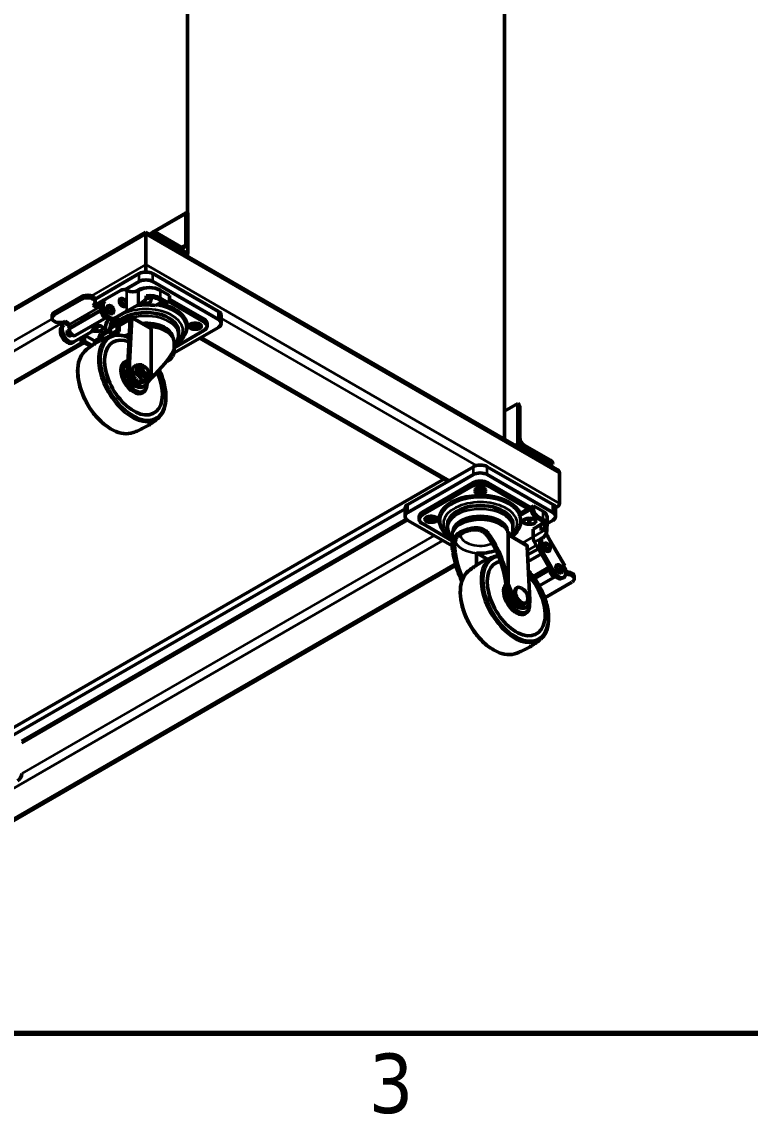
# Model space of a CAD drawing. Header units: millimetres. Extents: x 66 to 8570, y 188 to 5400.
# Drawn here: x 2864 to 3611, y 232 to 1353 of the extents above; entities that cross this region are included whole.
import ezdxf

# ---------------------------------------------------------------- set-up
doc = ezdxf.new("R2010")
doc.units = ezdxf.units.MM
doc.header["$LTSCALE"] = 20
for name, color, linetype, lineweight in [('Border (ANSI)', 7, 'Continuous', 70), ('Visible (ANSI)', 7, 'Continuous', 50), ('Visible Narrow (ANSI)', 7, 'Continuous', 35)]:
    doc.layers.add(name, color=color, linetype=linetype, lineweight=lineweight)
doc.styles.add('Note Text (ANSI)', font='tahoma.ttf')

# ---------------------------------------------------------------- blocks, each defined once
blk = doc.blocks.new('Borders Default Border')
at = {"layer": 'Border (ANSI)', "flags": 128}
blk.add_lwpolyline([(9.652, 15.748), (9.652, 263.652), (422.148, 263.652), (422.148, 15.748), (9.652, 15.748)], dxfattribs=at)
at = {"layer": 'Border (ANSI)', "insert": (160.976, 11.62), "char_height": 3.048, "attachment_point": 7, "style": 'Note Text (ANSI)'}
blk.add_mtext('3', dxfattribs=at)

msp = doc.modelspace()

# ---------------------------------------------------------------- linework, layer by layer
at = {"layer": 'Visible (ANSI)'}
for p, q in [((3033.4, 1157), (3033.4, 1932.1)), ((3358.6, 924.8), (3358.6, 1744.3)), ((2998.6, 1137.5), (3032.3, 1156.9)), ((3031.7, 1124.3), (3031.7, 1155.5)), ((3033.8, 1156.8), (3033.9, 1156.7)), ((3033.9, 1156.7), (3033.9, 1115.3)), ((2990.9, 1137), (2336, 758.9)), ((2990.9, 1137), (2990.9, 1134.9)), ((3412.6, 893.6), (2990.9, 1137)), ((2990.9, 1134.9), (2990.9, 1137)), ((2990.9, 1134.9), (2990.9, 1103.8)), ((2990.9, 1134.9), (2990.9, 1103.8)), ((2994.4, 1135), (2998.6, 1137.5)), ((2995.4, 1134.5), (2998, 1136)), ((2998, 1136), (2998, 1136.1)), ((3033.9, 1115.3), (2998, 1136)), ((3000.2, 1137.3), (3027.2, 1121.7)), ((3031.3, 1113.7), (3033.9, 1115.3)), ((3033.4, 1112.5), (3033.4, 1114.9)), ((2990.9, 1103.8), (2990.9, 1096.2)), ((2990.9, 1096.2), (2990.9, 1103.8)), ((2938.7, 1068.5), (2983.9, 1094.5)), ((2998, 1094.5), (3065.2, 1055.7)), ((2948.1, 1067.5), (2965.4, 1077.5)), ((2969.3, 1077.9), (2983.9, 1086.4)), ((2980.2, 1076.1), (2983.2, 1077.8)), ((2982.8, 1077.1), (2983.5, 1077.5)), ((2998, 1086.4), (3065.2, 1047.6)), ((3015, 1072), (3005.4, 1077.5)), ((2925.2, 1070.9), (2896.9, 1054.6)), ((2896.9, 1052.1), (2925.2, 1068.5)), ((2938.8, 1065.2), (2938.8, 1067.7)), ((2939.6, 1062.6), (2946.3, 1066.5)), ((2943.5, 1062.8), (2947, 1064.8)), ((2946.3, 1066.5), (2948.1, 1067.5)), ((2946.3, 1066.5), (2947.2, 1065)), ((2949, 1066), (2947.2, 1065)), ((2949, 1066), (2948.1, 1067.5)), ((2991.3, 1071.8), (2991.3, 1070)), ((2996.2, 1068.3), (2996.2, 1067.1)), ((3007.9, 1065.9), (3000.8, 1061.8)), ((3003.7, 1068.3), (3009.7, 1064.8)), ((3005.4, 1069.3), (3011.4, 1065.9)), ((3012.2, 1064.6), (3013.9, 1065.6)), ((3050.3, 1045), (3014.3, 1065.9)), ((3015, 1067.9), (3015, 1072)), ((3015, 1068.4), (3050.3, 1048)), ((2940.2, 1059.8), (2936.5, 1061.9)), ((2938.2, 1063.4), (2940.2, 1062.2)), ((2940.2, 1062.2), (2942.4, 1063.5)), ((2940.2, 1059.8), (2940.2, 1062.2)), ((2942.4, 1061), (2940.2, 1059.8)), ((2942.4, 1061), (2942.4, 1063.5)), ((2942.4, 1063.5), (2945.4, 1061.7)), ((2943.6, 1060.3), (2942.4, 1061)), ((2945, 1056.2), (2945, 1057.9)), ((2971.5, 1055.9), (2959.2, 1048.8)), ((2982.8, 1062.4), (2971.5, 1055.9)), ((2983.5, 1062.8), (2982.8, 1062.4)), ((2983.5, 1062.8), (2985.2, 1063.8)), ((2894.6, 1048.9), (2894.6, 1051.3)), ((2904.3, 1042.2), (2906, 1043.2)), ((2904.3, 1042.2), (2905.1, 1040.7)), ((2906, 1043.2), (2907.9, 1044.3)), ((2906.9, 1041.7), (2906, 1043.2)), ((2907.9, 1044.3), (2909.2, 1045)), ((2907.9, 1042.2), (2907.9, 1044.3)), ((2907.9, 1042.2), (2909.8, 1043.4)), ((2908.2, 1045.6), (2912, 1043.4)), ((2909.8, 1042.2), (2909.8, 1044.7)), ((2912, 1043.4), (2909.8, 1042.2)), ((2909.8, 1042.2), (2911, 1041.5)), ((2918.5, 1031.1), (2950.6, 1049.6)), ((2924.1, 1048.6), (2931.2, 1052.7)), ((2932.1, 1051.4), (2925, 1047.4)), ((2925.9, 1047.9), (2925.9, 1049.6)), ((2961.5, 1048.5), (2954.5, 1044.4)), ((2954.5, 1042.3), (2961.5, 1046.3)), ((2954.5, 1042.3), (2954.5, 1044.4)), ((2957.4, 1040.6), (2954.5, 1042.3)), ((2955, 1039.2), (2962.1, 1043.3)), ((2957.4, 1047.8), (2959.2, 1048.8)), ((2965.3, 1046.3), (2961.5, 1048.5)), ((2961.5, 1048.5), (2961.5, 1046.3)), ((2961.5, 1046.3), (2965.2, 1044.2)), ((2961.5, 1042.1), (2961.5, 1036.1)), ((2974.8, 1047.8), (2963.3, 1041.1)), ((2963.4, 1043.2), (2963.3, 1041.1)), ((2963.4, 1043.2), (2974.9, 1049.8)), ((2972.1, 995.6), (2974.8, 1047.8)), ((2976.6, 1048.8), (2973.9, 996.7)), ((2994.9, 1039.1), (2976.2, 1050)), ((3040.4, 1043.6), (3042.6, 1043.6)), ((3053.6, 1040.6), (3053.6, 1043.5)), ((3068.1, 1043.5), (3068.1, 1051.7)), ((2906.9, 1041.7), (2905.1, 1040.7)), ((2912.5, 1036.8), (2910.6, 1035.8)), ((2912.5, 1039.1), (2912.5, 1037.4)), ((2915.5, 1031.7), (2913.6, 1030.6)), ((2935.2, 1034.9), (2917.1, 1024.5)), ((2938.3, 1025.6), (2928.7, 1031.2)), ((2936.8, 1041.7), (2936.8, 1038.6)), ((2939.3, 1041.5), (2941.4, 1041.5)), ((2939.3, 1040.5), (2941.4, 1040.5)), ((2941.4, 1035.5), (2939.3, 1035.5)), ((2954.5, 1036), (2944.7, 1030.4)), ((2944.8, 1032.4), (2954.5, 1038)), ((2954.5, 1032), (2954.5, 1038)), ((2961.5, 1036.1), (2954.5, 1032)), ((2956.1, 1031), (2954.5, 1032)), ((2956.8, 1031.2), (2963.4, 1035)), ((2961.5, 1036.1), (2963.4, 1035)), ((2963.3, 1041.1), (2963.4, 1041)), ((2963.4, 1035), (2963.4, 1041)), ((2996.2, 987.3), (2996.2, 1037.5)), ((3065.2, 1039.4), (3019.8, 1013.2)), ((3019.9, 1018.5), (3050.3, 1036.1)), ((3024.4, 1035.3), (3024.4, 1031.7)), ((3032.4, 1039.3), (3032.4, 1039)), ((3040.4, 1040.5), (3042.6, 1040.5)), ((3042.6, 1037.5), (3040.4, 1037.5)), ((2927.6, 1023.6), (2447.9, 746.7)), ((2915.3, 1023.5), (2917.1, 1024.5)), ((2933, 1020.5), (2926.9, 1024)), ((2934.7, 1021.6), (2928.7, 1025)), ((2942.8, 1028.3), (2938.3, 1025.6)), ((2938.3, 1025.6), (2938.3, 1023.6)), ((2942, 1024.8), (2939.4, 1026.3)), ((2942.6, 1025.1), (2942.8, 1029.3)), ((2944.7, 1030.4), (2944.4, 1026.1)), ((2948.6, 1028.1), (2944.7, 1030.4)), ((3019.9, 1023.2), (3019.9, 1014.5)), ((3300.6, 881.4), (3046, 1028.4)), ((2969.8, 1004.2), (2969.1, 1003.8)), ((2977.4, 998.4), (2980.7, 1000.4)), ((2987.3, 999), (2985.9, 998.2)), ((2990.5, 998.3), (2989.8, 998.7)), ((2977.4, 990.4), (2980.7, 992.4)), ((2992.3, 990.3), (2990.9, 989.5)), ((2990.9, 980.6), (2996.2, 987.3)), ((2993.3, 993.4), (2993.3, 992.6)), ((2983.4, 982.9), (2986.7, 984.9)), ((2987.8, 978.5), (2989.6, 979.5)), ((2989.4, 983.5), (2992.7, 985.4)), ((2988.1, 972.5), (2987.4, 972.1)), ((3358.6, 953.6), (3372.2, 961.4)), ((3372.2, 920), (3372.2, 961.4)), ((3372.2, 961.4), (3372.3, 961.4)), ((3374.5, 957.6), (3374.5, 926.4)), ((3369.6, 918.4), (3372.2, 920)), ((3408.1, 899.2), (3372.2, 920)), ((3378.9, 918.7), (3406, 903.1)), ((3259.6, 857.7), (3326.8, 896.5)), ((3341, 896.5), (3408.1, 857.7)), ((3405.5, 897.7), (3408.1, 899.2)), ((3408.1, 899.3), (3408.1, 899.2)), ((3259.6, 849.6), (3326.8, 888.4)), ((3341, 888.4), (3408.1, 849.6)), ((3415.2, 858.8), (3415.2, 889.9)), ((3415.2, 889.9), (3415.2, 858.8)), ((3296.5, 883.8), (2847.5, 624.5)), ((3274.5, 850), (3326.1, 879.8)), ((3326.1, 876.8), (3274.5, 847)), ((3341.7, 879.8), (3385.2, 854.6)), ((3382.7, 853.2), (3341.7, 876.8)), ((3328.6, 871.1), (3328.6, 872.4)), ((3339.1, 872.4), (3339.1, 871.1)), ((2854, 620.7), (3256.7, 853.3)), ((3256.7, 845.5), (3256.7, 853.7)), ((3374.2, 846.2), (3386.6, 853.4)), ((3382.7, 853.2), (3375.4, 849)), ((3388.3, 856.4), (3382.7, 853.2)), ((3386.6, 853.4), (3386.6, 851.3)), ((3397.9, 850.9), (3388.3, 856.4)), ((3388.3, 856.4), (3388.3, 852.3)), ((3412.6, 855.2), (3411, 854.3)), ((3411.1, 845.5), (3411.1, 853.7)), ((3257.9, 842.8), (2863.3, 614.9)), ((3304.9, 815.3), (3259.6, 841.4)), ((3271.3, 842.5), (3271.3, 845.5)), ((3282.3, 845.6), (3284.4, 845.6)), ((3282.3, 842.5), (3284.4, 842.5)), ((3292.4, 841.3), (3292.4, 841)), ((3374.2, 847), (3374.2, 846.7)), ((3374.2, 846.7), (3374.2, 846.2)), ((3383.4, 843.5), (3385.5, 843.5)), ((3383.4, 842.5), (3385.5, 842.5)), ((3390.1, 845.2), (3396.1, 841.7)), ((3391.9, 846.2), (3397.9, 842.8)), ((3402.4, 836.4), (3402.4, 844.6)), ((3408.1, 841.4), (3402.4, 838.1)), ((3274.5, 838.1), (3304.9, 820.5)), ((3284.4, 839.5), (3282.3, 839.5)), ((3300.4, 837.3), (3300.4, 833.7)), ((3367.4, 837.3), (3367.4, 833.7)), ((3385.5, 837.5), (3383.4, 837.5)), ((3396.1, 837.2), (3388, 832.5)), ((3388, 832.5), (3388, 824.7)), ((3402.1, 834.6), (3396.1, 831.1)), ((3402.1, 832.8), (3402.1, 834.6)), ((3304.9, 825.2), (3304.9, 816.5)), ((3362.4, 826.1), (3362.4, 775.9)), ((3362.6, 826.8), (3381.4, 816)), ((3389.6, 819.1), (3407.7, 787.8)), ((3397.2, 823.2), (3397.9, 823.6)), ((3403.3, 824.7), (3420.6, 794.7)), ((3329.9, 808), (3329.9, 795.4)), ((3329.9, 808), (3341, 801.5)), ((3384.7, 759.5), (3382, 814.8)), ((3382.4, 806), (3393.5, 812.4)), ((3382.8, 799.3), (3396.5, 807.2)), ((3409.5, 788.8), (3397.2, 810.1)), ((3308.8, 795.3), (2834.7, 521.5)), ((3404.5, 793.3), (3388, 783.8)), ((3405.3, 790.5), (3405.3, 792)), ((3420.6, 794.7), (3419.7, 794.2)), ((3365.9, 762), (3360, 776.3)), ((3362.4, 775.9), (3367.8, 763)), ((3410.9, 783.8), (3394.3, 774.2)), ((3427.9, 778.2), (3399.9, 762)), ((3419.5, 783), (3417.7, 782)), ((3430.3, 781.5), (3430.3, 783.9)), ((3371, 772), (3371.7, 772.4)), ((3380, 756.4), (3380.7, 756.8)), ((3382, 752.9), (3380.2, 751.9)), ((3379.8, 745.5), (3380.5, 746))]:
    msp.add_line(p, q, dxfattribs=at)
msp.add_arc((3370.6, 761.3), 12, 354.105, 65.895, dxfattribs=at)
for centre, major_axis, ratio, start_param, end_param in [((3033.8, 1154.3), (-1.52, 2.64), 0.57735, 5.497787, 7.068583), ((3000.2, 1134.9), (-1.52, 2.64), 0.57735, 5.497787, 7.068583), ((3027.2, 1126.9), (3.17, -5.5), 0.57735, 5.497787, 7.068583), ((2990.9, 1090.4), (10, 0), 0.57735, 0.785398, 2.356194), ((2990.9, 1082.3), (10, 0), 0.57735, 0.785398, 2.356194), ((2971.9, 1066.2), (-6.5, 11.3), 0.57735, 5.542785, 6.283185), ((2977.2, 1080.4), (8, 0), 0.57735, 4.000153, 5.497787), ((2990.9, 1073.3), (11, 0), 0.57735, 1.746277, 2.356194), ((2994.5, 1071.2), (15.5, 0), 0.57735, 0.785398, 2.356194), ((2930.8, 1067.7), (8, 0), 0.57735, 0, 2.356194), ((2930.8, 1065.2), (8, 0), 0.57735, 5.497787, 8.63938), ((2952.4, 1056.4), (-5, 8.66), 0.57735, 0.040213, 3.141593), ((2954.2, 1057.5), (5, -8.66), 0.57735, 3.181806, 6.283185), ((2966.9, 1064.8), (2.25, -3.9), 0.57735, 3.141593, 6.283185), ((2990.9, 1067.1), (5.25, 0), 0.57735, 3.906487, 6.283185), ((2990.9, 1072.1), (5.25, 0), 0.57735, 4.741721, 5.615003), ((2994.5, 1063), (-15.5, 0), 0.57735, 3.926991, 4.9219), ((2994.5, 1063), (13, 0), 0.57735, 0.785398, 1.821389), ((2990.9, 1072.7), (-4.19, 0), 0.57735, 1.645319, 1.926991), ((2990.9, 1068.3), (5.25, 0), 0.57735, 0, 0.811344), ((3009.7, 1068.9), (2.5, -4.33), 0.57735, 5.497787, 6.283185), ((3011.4, 1069.9), (2.5, -4.33), 0.57735, 5.497787, 7.068583), ((2902.6, 1051.3), (-8, 0), 0.57735, 5.497787, 6.283185), ((2943.6, 1058.7), (-1, 1.73), 0.57735, 3.926991, 5.497787), ((2948.5, 1054.2), (2.5, -4.33), 0.57735, 3.926991, 6.095669), ((2948.5, 1054.2), (1.5, -2.6), 0.57735, 3.853842, 5.570936), ((2954.2, 1057.5), (2.25, -3.9), 0.57735, 3.141593, 6.283185), ((2990.9, 1035.3), (33.5, 0), 0.57735, 0, 2.496957), ((2990.9, 1038.5), (-41.5, 0), 0.57735, 4.471586, 4.933122), ((3058.1, 1051.7), (10, 0), 0.57735, 0, 0.785398), ((2902.6, 1048.9), (-8, 0), 0.57735, 5.497787, 8.63938), ((2923.8, 1047.2), (-1, 1.73), 0.57735, 4.45059, 5.245107), ((2930.8, 1051.3), (1, -1.73), 0.57735, 1.308997, 2.103514), ((2990.9, 1038.5), (-41.5, 0), 0.57735, 5.874846, 6.416015), ((2963.4, 1041), (-1.3, 2.25), 0.57735, 5.497787, 7.068583), ((2965.3, 1044.1), (-1.3, 2.25), 0.57735, 4.766809, 5.497787), ((2974.8, 1047.8), (1.41, 2.19), 0.542875, 5.523665, 7.094462), ((3040.4, 1040.6), (-5.25, 0), 0.57735, 4.712389, 7.853982), ((3040.4, 1043.5), (5.25, 0), 0.57735, 3.647811, 4.712389), ((3041.5, 1043.5), (4.19, 0), 0.57735, 3.33767, 6.087108), ((3042.6, 1040.6), (5.25, 0), 0.57735, 4.712389, 7.853982), ((3042.6, 1043.5), (5.25, 0), 0.57735, 4.712389, 5.776967), ((3042.6, 1043.5), (11, 0), 0.57735, 0, 0.785398), ((3042.6, 1040.6), (11, 0), 0.57735, 5.497787, 7.068583), ((3058.1, 1043.5), (10, 0), 0.57735, 5.497787, 7.068583), ((2910.3, 1032.1), (-5, 8.66), 0.57735, 0.040213, 3.141593), ((2912.1, 1033.2), (5, -8.66), 0.57735, 3.181806, 6.283185), ((2912.1, 1033.2), (1.5, -2.6), 0.57735, 3.141593, 6.283185), ((2911, 1039.9), (1, -1.73), 0.57735, 0.785398, 2.356194), ((2916, 1035.4), (2.5, -4.33), 0.57735, 3.926991, 6.283185), ((2937.9, 1036.5), (-13, 0), 0.57735, 0.780947, 0.785398), ((2931.2, 1041.9), (4, -6.93), 0.57735, 0, 0.785398), ((2939.3, 1038.5), (-5.25, 0), 0.57735, 0.947804, 1.570796), ((2939.3, 1038.5), (5.25, 0), 0.57735, 1.570796, 2.061679), ((2939.3, 1043.5), (5.25, 0), 0.57735, 4.221506, 4.712389), ((2940.4, 1043.5), (-4.19, 0), 0.57735, 0.997452, 2.144141), ((2941.4, 1038.5), (5.25, 0), 0.57735, 4.712389, 7.853982), ((2941.4, 1043.5), (5.25, 0), 0.57735, 4.712389, 5.318989), ((2944.7, 1030.4), (-1.41, -2.19), 0.542875, 3.952869, 5.523665), ((2956.3, 1037), (-1.3, 2.25), 0.57735, 0, 0.785398), ((2990.9, 1021), (26.4, 0), 0.57735, 2.267398, 2.490816), ((2937.9, 1030.3), (-15.5, 0), 0.57735, 0.276055, 0.785398), ((2937.9, 1030.3), (-13, 0), 0.57735, 0.164982, 0.785398), ((2933, 1024.6), (2.5, -4.33), 0.57735, 5.497787, 5.965767), ((2934.7, 1025.6), (-2.5, 4.33), 0.57735, 2.356194, 2.737949), ((2934.7, 1025.6), (2.5, -4.33), 0.57735, 0.470984, 0.785398), ((2978.2, 988), (21, -36.4), 0.57735, 2.51297, 7.6826), ((2990.9, 992.1), (-28.6, -27.8), 0.17841, 1.582186, 2.671858), ((2990.9, 1015.4), (29, 0), 0.57735, 5.469652, 5.935222), ((2978.2, 988), (9.1, -15.8), 0.57735, 3.141593, 6.283185), ((2978.9, 988.4), (9.1, -15.8), 0.57735, 2.869487, 6.884315), ((2980.1, 989), (6, -10.4), 0.57735, 3.551732, 5.943593), ((2988.4, 993.8), (2.87, -4.98), 0.57735, 2.625113, 6.799665), ((2988.4, 993.8), (2.5, -4.33), 0.57735, 3.141593, 6.283185), ((2989.8, 994.7), (2.5, -4.33), 0.57735, 2.356194, 7.068583), ((2981.3, 989.7), (6.5, -11.3), 0.57735, 3.868851, 6.283185), ((2983.1, 990.8), (6.5, -11.3), 0.57735, 3.868851, 6.505459), ((3372.3, 958.9), (1.52, -2.64), 0.57735, 0.785398, 2.356194), ((3378.9, 923.8), (3.17, -5.5), 0.57735, 3.926991, 5.497787), ((3333.9, 892.4), (10, 0), 0.57735, 0.785398, 2.356194), ((3406, 900.6), (1.52, -2.64), 0.57735, 0.785398, 2.356194), ((3333.9, 884.3), (10, 0), 0.57735, 0.785398, 2.356194), ((3406.2, 889.9), (-8.98, 0), 0.57735, 3.141593, 3.926991), ((3406.2, 889.9), (-8.98, 0), 0.57735, 3.141593, 3.926991), ((3333.9, 875.3), (11, 0), 0.57735, 0.785398, 2.356194), ((3333.9, 872.4), (-11, 0), 0.57735, 3.926991, 5.497787), ((3333.9, 872.4), (-5.25, 0), 0.57735, 3.141593, 6.283185), ((3333.9, 874.7), (4.19, 0), 0.57735, 3.326951, 6.097827), ((3333.9, 871.1), (5.25, 0), 0.57735, 3.141593, 6.283185), ((3333.9, 874.1), (-5.25, 0), 0.57735, 0.286757, 2.854836), ((3266.7, 853.7), (-10, 0), 0.57735, 5.497787, 6.283185), ((3333.9, 837.3), (33.5, 0), 0.57735, 0, 3.141593), ((3391.9, 850.3), (2.5, -4.33), 0.57735, 3.926991, 5.497787), ((3401.1, 853.7), (10, 0), 0.57735, 0, 0.785398), ((3406.2, 858.8), (-8.98, 0), 0.57735, 2.127582, 3.141593), ((3406.2, 858.8), (-8.98, 0), 0.57735, 2.127582, 3.141593), ((3266.7, 845.5), (-10, 0), 0.57735, 5.497787, 7.068583), ((3282.3, 845.5), (-11, 0), 0.57735, 5.497787, 6.283185), ((3282.3, 842.5), (-11, 0), 0.57735, 5.497787, 7.068583), ((3282.3, 842.5), (-5.25, 0), 0.57735, 4.712389, 7.853982), ((3282.3, 845.5), (5.25, 0), 0.57735, 3.647811, 4.712389), ((3283.3, 845.5), (4.19, 0), 0.57735, 3.33767, 6.087108), ((3284.4, 842.5), (5.25, 0), 0.57735, 4.712389, 7.853982), ((3284.4, 845.5), (5.25, 0), 0.57735, 4.712389, 5.776967), ((3333.9, 840.5), (41.5, 0), 0.57735, 6.021683, 6.523988), ((3383.4, 840.5), (-5.25, 0), 0.57735, 4.712389, 7.853982), ((3383.4, 845.5), (5.25, 0), 0.57735, 4.105788, 4.712389), ((3384.4, 845.5), (-4.19, 0), 0.57735, 0.997452, 2.144141), ((3385.5, 840.5), (5.25, 0), 0.57735, 4.712389, 7.853982), ((3385.5, 845.5), (5.25, 0), 0.57735, 4.712389, 5.318989), ((3390.1, 849.3), (2.5, -4.33), 0.57735, 3.926991, 5.497787), ((3386.9, 836.4), (13, 0), 0.57735, 5.497787, 7.068583), ((3386.9, 844.6), (15.5, 0), 0.57735, 0, 0.785398), ((3386.9, 836.4), (15.5, 0), 0.57735, 6.073674, 7.068583), ((3401.1, 845.5), (10, 0), 0.57735, 5.497787, 7.068583), ((3333.9, 817.4), (-29, 0), 0.57735, 5.060353, 5.935222), ((3333.9, 817.4), (26.4, 0), 0.57735, 2.256686, 2.455703), ((3386.9, 842.5), (-13, 0), 0.57735, 2.356194, 2.721389), ((3333.9, 794.1), (-17.3, 45.6), 0.437603, 4.151201, 5.323797), ((3333.9, 794.1), (-19, 50.1), 0.437603, 4.181133, 5.270806), ((3393.6, 821.4), (4, -6.93), 0.57735, 3.926991, 4.712389), ((3402.8, 813.4), (5.66, -9.8), 0.57735, 3.141593, 4.712389), ((3386.9, 842.6), (11, -19), 0.57735, 0, 0.142385), ((3396.8, 820.9), (6.5, -11.3), 0.57735, 1.570796, 1.848377), ((3333.9, 794.1), (-19, 50.1), 0.437603, 1.154104, 1.712836), ((3333.9, 794.1), (-17.3, 45.6), 0.437603, 1.101113, 1.680106), ((3333.9, 823), (-26.4, 0), 0.57735, 1.417448, 2.220088), ((3380.2, 813.7), (1.18, 2.32), 0.609858, 5.465134, 6.250532), ((3401.8, 813.7), (2.25, -3.9), 0.57735, 3.141593, 6.283185), ((3370.7, 761.4), (-21, 36.4), 0.57735, 6.067787, 11.334946), ((3414.5, 791.7), (2.25, -3.9), 0.57735, 3.141593, 6.283185), ((3408.8, 788.4), (2.5, -4.33), 0.57735, 3.926991, 6.095669), ((3408.8, 788.4), (1.5, -2.6), 0.57735, 3.975568, 5.570936), ((3412.7, 790.7), (5, -8.66), 0.57735, 4.712389, 6.283185), ((3414.5, 791.7), (5, -8.66), 0.57735, 4.712389, 7.813769), ((3422.3, 781.5), (8, 0), 0.57735, 5.497787, 7.959946), ((3422.3, 783.9), (8, 0), 0.57735, 0, 1.664701), ((3370.7, 761.4), (-9.1, 15.8), 0.57735, 0.174296, 3.141593), ((3371.4, 761.8), (-9.1, 15.8), 0.57735, 0.257563, 3.742723), ((3376.2, 764.6), (-4.5, 7.79), 0.57735, 5.609834, 10.09813), ((3372.5, 762.5), (6, -10.4), 0.57735, 4.012112, 5.943593), ((3373.7, 763.1), (6.5, -11.3), 0.57735, 4.490116, 6.283185), ((3375.5, 764.2), (6.5, -11.3), 0.57735, 4.490116, 7.126723), ((3375.5, 764.2), (4.5, -7.79), 0.57735, 3.141593, 6.283185), ((2859.2, 579.3), (-3.18, -5.5), 0.57735, 0.785398, 2.356194)]:
    msp.add_ellipse(centre, major_axis=major_axis, ratio=ratio, start_param=start_param, end_param=end_param, dxfattribs=at)
msp.add_ellipse((2990.5, 995.1), major_axis=(2, -3.46), ratio=0.57735, dxfattribs=at)
for points in [[(2971.5, 1077.1), (2971.6, 1077), (2971.8, 1076.9), (2971.9, 1076.9)], [(2949.4, 1038.7), (2949.5, 1037.6), (2949.6, 1036.5), (2949.9, 1035.4)]]:
    msp.add_open_spline(points, degree=3, dxfattribs=at)
for points, knots in [([(2964.6, 1068.7), (2964.9, 1068.9), (2965.2, 1069), (2965.9, 1069.1), (2966.2, 1069.1), (2966.9, 1069), (2967.2, 1068.9), (2968, 1068.6), (2968.3, 1068.3), (2969, 1067.7), (2969.3, 1067.3), (2969.9, 1066.5), (2970.1, 1066.1), (2970.5, 1065.2), (2970.6, 1064.7), (2970.7, 1063.7), (2970.7, 1063.2), (2970.4, 1062.3), (2970.2, 1061.9), (2969.7, 1061.3), (2969.5, 1061.1), (2969.1, 1060.9)], [3.926991, 3.926991, 3.926991, 3.926991, 4.127088, 4.127088, 4.343481, 4.343481, 4.611084, 4.611084, 4.962215, 4.962215, 5.363429, 5.363429, 5.762505, 5.762505, 6.163316, 6.163316, 6.556308, 6.556308, 6.854136, 6.854136, 7.068583, 7.068583, 7.068583, 7.068583]), ([(2991.3, 1070), (2991.3, 1069.4), (2991.1, 1068.8), (2990.4, 1067.7), (2989.9, 1067.1), (2989.1, 1066.4), (2988.8, 1066.1), (2988.1, 1065.6), (2987.8, 1065.4), (2986.8, 1064.7), (2986.1, 1064.3), (2985.3, 1063.9), (2985.3, 1063.8), (2985.2, 1063.8)], [0, 0, 0, 0, 0.2110002, 0.2110002, 0.4220004, 0.4220004, 0.5387088, 0.5387088, 0.6554173, 0.6554173, 0.8899444, 0.8899444, 0.9146047, 0.9146047, 0.9146047, 0.9146047]), ([(2951.9, 1061.3), (2952.2, 1061.5), (2952.5, 1061.6), (2953.2, 1061.7), (2953.5, 1061.7), (2954.2, 1061.7), (2954.5, 1061.5), (2955.2, 1061.2), (2955.6, 1061), (2956.3, 1060.4), (2956.6, 1060), (2957.2, 1059.2), (2957.4, 1058.8), (2957.7, 1057.8), (2957.9, 1057.4), (2958, 1056.4), (2957.9, 1055.9), (2957.7, 1055), (2957.5, 1054.6), (2957, 1054), (2956.7, 1053.7), (2956.4, 1053.6)], [3.926991, 3.926991, 3.926991, 3.926991, 4.127088, 4.127088, 4.343481, 4.343481, 4.611084, 4.611084, 4.962215, 4.962215, 5.363429, 5.363429, 5.762505, 5.762505, 6.163316, 6.163316, 6.556308, 6.556308, 6.854136, 6.854136, 7.068583, 7.068583, 7.068583, 7.068583]), ([(3019.9, 1023.2), (3019.9, 1025), (3019.5, 1026.8), (3018, 1030.4), (3016.9, 1032.1), (3013.8, 1035.3), (3011.8, 1036.8), (3007, 1039.3), (3004.2, 1040.3), (2998.3, 1041.7), (2995.2, 1042.1), (2991.3, 1042.2), (2990.4, 1042.2), (2989.6, 1042.2)], [0.785398, 0.785398, 0.785398, 0.785398, 1.025598, 1.025598, 1.29007, 1.29007, 1.610176, 1.610176, 1.961914, 1.961914, 2.312156, 2.312156, 2.406687, 2.406687, 2.406687, 2.406687]), ([(2954.7, 1030.6), (2957.6, 1031.6), (2960.8, 1031.9), (2967.3, 1031.2), (2970.5, 1030.2), (2973.8, 1028.7)], [2.4605622, 2.4605622, 2.4605622, 2.4605622, 2.7591904, 2.7591904, 3.0410001, 3.0410001, 3.0410001, 3.0410001]), ([(2996.2, 1037.5), (2996.2, 1037.6), (2996.2, 1037.8), (2996.1, 1038), (2996, 1038.2), (2995.7, 1038.6), (2995.5, 1038.8), (2995.1, 1039), (2995, 1039.1), (2994.9, 1039.1)], [0.9869276, 0.9869276, 0.9869276, 0.9869276, 1.0366018, 1.0366018, 1.0862761, 1.0862761, 1.1856246, 1.1856246, 1.2168235, 1.2168235, 1.2168235, 1.2168235]), ([(3019.9, 1020.7), (3021.8, 1021.8), (3023.6, 1023.1), (3027.7, 1026.7), (3029.7, 1029.3), (3031.9, 1034.4), (3032.4, 1036.7), (3032.4, 1039)], [6.2961399, 6.2961399, 6.2961399, 6.2961399, 6.4925119, 6.4925119, 6.8206942, 6.8206942, 7.0685835, 7.0685835, 7.0685835, 7.0685835]), ([(3019.9, 1020.8), (3021.3, 1022.3), (3022.4, 1024), (3024, 1027.7), (3024.4, 1029.7), (3024.4, 1031.7)], [6.5890108, 6.5890108, 6.5890108, 6.5890108, 6.8289367, 6.8289367, 7.0685835, 7.0685835, 7.0685835, 7.0685835]), ([(2929, 1015.8), (2930.5, 1017), (2932, 1018.2), (2935.3, 1020.6), (2936.9, 1021.7), (2940.3, 1023.8), (2942.1, 1024.8), (2945.6, 1026.7), (2947.4, 1027.6), (2951, 1029.2), (2952.9, 1029.9), (2954.7, 1030.6)], [2.2518267, 2.2518267, 2.2518267, 2.2518267, 2.2935738, 2.2935738, 2.3353209, 2.3353209, 2.377068, 2.377068, 2.4188151, 2.4188151, 2.4605622, 2.4605622, 2.4605622, 2.4605622]), ([(2977.7, 931.5), (2974.8, 930.4), (2971.6, 930.1), (2964.7, 930.9), (2961, 932.1), (2953.6, 935.8), (2949.8, 938.4), (2942.6, 944.8), (2939.1, 948.6), (2933, 956.9), (2930.3, 961.4), (2925.8, 970.8), (2924, 975.6), (2921.6, 985.1), (2920.9, 989.8), (2920.9, 998.5), (2921.5, 1002.6), (2923.9, 1009.6), (2925.7, 1012.6), (2928.4, 1015.2), (2928.7, 1015.5), (2929, 1015.8)], [5.602155, 5.602155, 5.602155, 5.602155, 5.900783, 5.900783, 6.218348, 6.218348, 6.544966, 6.544966, 6.871385, 6.871385, 7.196763, 7.196763, 7.522028, 7.522028, 7.848179, 7.848179, 8.175103, 8.175103, 8.495764, 8.495764, 8.535012, 8.535012, 8.535012, 8.535012]), ([(3018.7, 1014.6), (3018.8, 1014.8), (3018.9, 1015), (3019.2, 1015.3), (3019.4, 1015.5), (3019.7, 1015.4), (3019.8, 1015.3), (3020, 1014.6), (3019.9, 1014.1), (3019.7, 1012.9), (3019.5, 1012.1), (3018.8, 1010.7), (3018.5, 1010.2), (3018.2, 1009.7)], [12.959923, 12.959923, 12.959923, 12.959923, 13.124524, 13.124524, 13.45579, 13.45579, 13.827572, 13.827572, 14.199354, 14.199354, 14.69309, 14.69309, 14.961738, 14.961738, 14.961738, 14.961738]), ([(2979.1, 974.4), (2977.7, 975.2), (2976.4, 976.2), (2973.9, 978.6), (2972.7, 980.1), (2970.6, 983.1), (2969.7, 984.8), (2968.2, 988.2), (2967.7, 989.9), (2967, 993.3), (2966.8, 994.9), (2967, 997.9), (2967.3, 999.3), (2968.4, 1001.7), (2969.1, 1002.7), (2970.8, 1003.9), (2971.6, 1004.4), (2972.5, 1004.6)], [0, 0, 0, 0, 0.327728, 0.327728, 0.654648, 0.654648, 0.980563, 0.980563, 1.306597, 1.306597, 1.633788, 1.633788, 1.961189, 1.961189, 2.277859, 2.277859, 2.53143, 2.53143, 2.53143, 2.53143]), ([(3004.5, 995.8), (3006.7, 991.2), (3008.4, 986.4), (3010.8, 977), (3011.5, 972.3), (3011.5, 963.5), (3010.9, 959.5), (3008.5, 952.4), (3006.7, 949.4), (3004, 946.8), (3003.7, 946.6), (3003.4, 946.3)], [4.058609, 4.058609, 4.058609, 4.058609, 4.380436, 4.380436, 4.706586, 4.706586, 5.03351, 5.03351, 5.354172, 5.354172, 5.393419, 5.393419, 5.393419, 5.393419]), ([(2992.1, 982.2), (2992.1, 981.5), (2992.1, 980.8), (2991.8, 978.7), (2991.4, 977.4), (2990.2, 975.2), (2989.4, 974.3), (2987.6, 973.1), (2986.5, 972.8), (2984.2, 972.6), (2982.9, 972.8), (2980.8, 973.5), (2979.9, 973.9), (2979.1, 974.4)], [4.692812, 4.692812, 4.692812, 4.692812, 4.833569, 4.833569, 5.160338, 5.160338, 5.47302, 5.47302, 5.766972, 5.766972, 6.074425, 6.074425, 6.283185, 6.283185, 6.283185, 6.283185]), ([(3003.4, 946.3), (3001.9, 945), (3000.3, 943.8), (2997.1, 941.5), (2995.5, 940.3), (2992.1, 938.2), (2990.3, 937.2), (2986.8, 935.3), (2985, 934.5), (2981.3, 932.9), (2979.5, 932.1), (2977.7, 931.5)], [5.3934194, 5.3934194, 5.3934194, 5.3934194, 5.4351665, 5.4351665, 5.4769136, 5.4769136, 5.5186607, 5.5186607, 5.5604078, 5.5604078, 5.6021549, 5.6021549, 5.6021549, 5.6021549]), ([(3292.4, 841), (3292.4, 838.4), (3293, 835.9), (3295.4, 830.9), (3297.3, 828.6), (3301.2, 825.1), (3303, 823.8), (3304.9, 822.7)], [0.7853982, 0.7853982, 0.7853982, 0.7853982, 1.0611533, 1.0611533, 1.3588019, 1.3588019, 1.5578417, 1.5578417, 1.5578417, 1.5578417]), ([(3362.8, 826.7), (3362.6, 828.1), (3362.3, 829.3), (3361, 832.4), (3359.8, 834.1), (3356.7, 837.3), (3354.7, 838.8), (3349.9, 841.3), (3347.1, 842.3), (3341.3, 843.7), (3338.2, 844.1), (3332, 844.3), (3328.9, 844.1), (3322.9, 843), (3320, 842.1), (3314.8, 839.8), (3312.4, 838.3), (3308.5, 834.8), (3306.9, 832.8), (3305.3, 828.8), (3304.9, 827), (3304.9, 825.2)], [3.995673, 3.995673, 3.995673, 3.995673, 4.167191, 4.167191, 4.431662, 4.431662, 4.751769, 4.751769, 5.103507, 5.103507, 5.453748, 5.453748, 5.800734, 5.800734, 6.149724, 6.149724, 6.502579, 6.502579, 6.833125, 6.833125, 7.068583, 7.068583, 7.068583, 7.068583]), ([(3366.1, 824.8), (3366.8, 825.3), (3367.5, 825.9), (3370.7, 828.7), (3372.7, 831.3), (3374.8, 836.3), (3375.4, 838.5), (3375.4, 840.7)], [3.2714092, 3.2714092, 3.2714092, 3.2714092, 3.3509193, 3.3509193, 3.6791015, 3.6791015, 3.9179021, 3.9179021, 3.9179021, 3.9179021]), ([(3375.4, 849), (3375.3, 848.9), (3375.1, 848.7), (3374.8, 848.4), (3374.6, 848.3), (3374.4, 847.9), (3374.3, 847.7), (3374.2, 847.4), (3374.2, 847.2), (3374.2, 847)], [0.2389893, 0.2389893, 0.2389893, 0.2389893, 0.306263, 0.306263, 0.369127, 0.369127, 0.4264639, 0.4264639, 0.4793179, 0.4793179, 0.4793179, 0.4793179]), ([(3300.4, 833.7), (3300.4, 831.6), (3300.9, 829.5), (3302.5, 825.9), (3303.6, 824.2), (3304.9, 822.8)], [0.7853982, 0.7853982, 0.7853982, 0.7853982, 1.0372649, 1.0372649, 1.2649708, 1.2649708, 1.2649708, 1.2649708]), ([(3317.2, 829.2), (3317.5, 829.4), (3317.9, 829.5), (3319.4, 830.2), (3320.6, 830.6), (3323.1, 831.3), (3324.4, 831.5), (3327, 831.8), (3328.3, 831.9), (3330.7, 831.7), (3331.9, 831.5), (3334.3, 830.9), (3335.5, 830.4), (3337.4, 829.3), (3338.3, 828.6), (3339.5, 827.4), (3339.9, 826.9), (3340.3, 826.5)], [4.070438, 4.070438, 4.070438, 4.070438, 4.205369, 4.205369, 4.597154, 4.597154, 4.988939, 4.988939, 5.380724, 5.380724, 5.731491, 5.731491, 6.082258, 6.082258, 6.421501, 6.421501, 6.604497, 6.604497, 6.604497, 6.604497]), ([(3324, 833.1), (3324.9, 833.3), (3325.8, 833.5), (3328.4, 833.8), (3330, 833.8), (3332.8, 833.5), (3334.2, 833.2), (3336.7, 832.3), (3337.9, 831.7), (3339.8, 830.5), (3340.6, 829.8), (3341.7, 828.6), (3342.1, 828.1), (3342.4, 827.7)], [1.21256, 1.21256, 1.21256, 1.21256, 1.481208, 1.481208, 1.974944, 1.974944, 2.346726, 2.346726, 2.718508, 2.718508, 3.049775, 3.049775, 3.214376, 3.214376, 3.214376, 3.214376]), ([(3364.9, 825.5), (3365.4, 826.3), (3365.8, 827.1), (3367, 829.7), (3367.4, 831.7), (3367.4, 833.7)], [3.5809246, 3.5809246, 3.5809246, 3.5809246, 3.6873441, 3.6873441, 3.9269908, 3.9269908, 3.9269908, 3.9269908]), ([(3399.3, 824.7), (3399.4, 824.8), (3399.4, 824.8), (3400, 825.4), (3400.4, 825.9), (3400.9, 826.9), (3401.1, 827.2), (3401.3, 827.9), (3401.5, 828.3), (3401.7, 829.3), (3401.9, 830.1), (3402, 831.6), (3402.1, 832.3), (3402.1, 832.8)], [1.3343382, 1.3343382, 1.3343382, 1.3343382, 1.3589986, 1.3589986, 1.5935256, 1.5935256, 1.7102341, 1.7102341, 1.8269425, 1.8269425, 2.0379427, 2.0379427, 2.2489429, 2.2489429, 2.2489429, 2.2489429]), ([(3306.2, 806.8), (3306.1, 807.3), (3306, 807.9), (3305.7, 809.6), (3305.5, 810.7), (3305.1, 812.8), (3305, 814), (3304.9, 816.3), (3304.9, 817.3), (3305.1, 819.4), (3305.4, 820.5), (3306, 822.1), (3306.3, 822.6), (3306.6, 823.1)], [12.959923, 12.959923, 12.959923, 12.959923, 13.124524, 13.124524, 13.45579, 13.45579, 13.827572, 13.827572, 14.199354, 14.199354, 14.69309, 14.69309, 14.961738, 14.961738, 14.961738, 14.961738]), ([(3308.3, 808), (3308.2, 808.6), (3308.1, 809.2), (3307.8, 811), (3307.7, 812.1), (3307.5, 814.2), (3307.5, 815.4), (3307.5, 817.4), (3307.7, 818.4), (3308.1, 820.2), (3308.4, 821.1), (3309.2, 822.8), (3309.8, 823.6), (3311, 825.1), (3311.8, 825.8), (3312.9, 826.6), (3313.2, 826.8), (3313.5, 827.1)], [1.022672, 1.022672, 1.022672, 1.022672, 1.205668, 1.205668, 1.544911, 1.544911, 1.895678, 1.895678, 2.246445, 2.246445, 2.63823, 2.63823, 3.030014, 3.030014, 3.421799, 3.421799, 3.556731, 3.556731, 3.556731, 3.556731]), ([(3362.6, 826.8), (3362.6, 826.9), (3362.5, 826.8), (3362.5, 826.7), (3362.4, 826.6), (3362.4, 826.4), (3362.4, 826.2), (3362.4, 826.1)], [-0.2315659, -0.2315659, -0.2315659, -0.2315659, -0.115783, -0.115783, -0.0578915, -0.0578915, 0, 0, 0, 0]), ([(3404, 809.8), (3404.3, 810), (3404.6, 810.2), (3405, 810.7), (3405.1, 811), (3405.4, 811.6), (3405.5, 812), (3405.6, 812.8), (3405.5, 813.2), (3405.4, 814.1), (3405.2, 814.6), (3404.8, 815.5), (3404.5, 815.9), (3403.9, 816.6), (3403.5, 817), (3402.8, 817.5), (3402.3, 817.8), (3401.4, 818), (3400.9, 818), (3400.2, 817.9), (3399.8, 817.8), (3399.5, 817.6)], [2.356194, 2.356194, 2.356194, 2.356194, 2.556291, 2.556291, 2.772684, 2.772684, 3.040287, 3.040287, 3.391419, 3.391419, 3.792633, 3.792633, 4.191709, 4.191709, 4.59252, 4.59252, 4.985512, 4.985512, 5.28334, 5.28334, 5.497787, 5.497787, 5.497787, 5.497787]), ([(3347.2, 804), (3345.3, 803.4), (3343.5, 802.6), (3339.8, 801), (3338, 800.1), (3334.5, 798.3), (3332.8, 797.3), (3329.4, 795.1), (3327.7, 794), (3324.5, 791.7), (3322.9, 790.4), (3321.4, 789.2)], [3.8226231, 3.8226231, 3.8226231, 3.8226231, 3.8643702, 3.8643702, 3.9061173, 3.9061173, 3.9478644, 3.9478644, 3.9896115, 3.9896115, 4.0313586, 4.0313586, 4.0313586, 4.0313586]), ([(3352.5, 805.1), (3351, 805), (3349.6, 804.8), (3347.9, 804.3), (3347.5, 804.2), (3347.2, 804)], [3.6490831, 3.6490831, 3.6490831, 3.6490831, 3.7833752, 3.7833752, 3.8226231, 3.8226231, 3.8226231, 3.8226231]), ([(3416.7, 787.8), (3417, 787.9), (3417.3, 788.2), (3417.7, 788.7), (3417.9, 788.9), (3418.1, 789.6), (3418.2, 789.9), (3418.3, 790.7), (3418.3, 791.2), (3418.1, 792.1), (3417.9, 792.5), (3417.5, 793.4), (3417.2, 793.8), (3416.6, 794.6), (3416.3, 794.9), (3415.5, 795.5), (3415, 795.7), (3414.1, 796), (3413.7, 796), (3412.9, 795.9), (3412.6, 795.8), (3412.2, 795.6)], [2.356194, 2.356194, 2.356194, 2.356194, 2.556291, 2.556291, 2.772684, 2.772684, 3.040287, 3.040287, 3.391419, 3.391419, 3.792633, 3.792633, 4.191709, 4.191709, 4.59252, 4.59252, 4.985512, 4.985512, 5.28334, 5.28334, 5.497787, 5.497787, 5.497787, 5.497787]), ([(3321.4, 789.2), (3319.1, 787.2), (3317.2, 784.6), (3314.5, 778.2), (3313.6, 774.5), (3313.2, 766.1), (3313.5, 761.5), (3315.5, 752.1), (3317, 747.2), (3321.1, 737.8), (3323.7, 733.1), (3329.5, 724.6), (3332.8, 720.6), (3339.8, 713.8), (3343.6, 710.9), (3351.1, 706.5), (3354.9, 704.9), (3362.3, 703.5), (3365.8, 703.6), (3369.3, 704.6), (3369.7, 704.7), (3370.1, 704.9)], [4.031359, 4.031359, 4.031359, 4.031359, 4.329987, 4.329987, 4.647552, 4.647552, 4.97417, 4.97417, 5.300589, 5.300589, 5.625967, 5.625967, 5.951232, 5.951232, 6.277382, 6.277382, 6.604307, 6.604307, 6.924968, 6.924968, 6.964216, 6.964216, 6.964216, 6.964216]), ([(3395.8, 719.7), (3398.2, 721.7), (3400, 724.3), (3402.8, 730.7), (3403.6, 734.4), (3404.1, 742.8), (3403.7, 747.4), (3401.8, 756.8), (3400.2, 761.7), (3396.1, 771.1), (3393.6, 775.8), (3388.4, 783.4), (3385.9, 786.5), (3383.3, 789.4)], [0.889766, 0.889766, 0.889766, 0.889766, 1.188394, 1.188394, 1.505959, 1.505959, 1.832577, 1.832577, 2.158996, 2.158996, 2.484374, 2.484374, 2.737537, 2.737537, 2.737537, 2.737537]), ([(3360.6, 774.7), (3360.3, 774), (3360, 773.3), (3359.4, 771.2), (3359.3, 769.7), (3359.4, 766.6), (3359.7, 764.9), (3360.7, 761.5), (3361.4, 759.7), (3363.1, 756.4), (3364.1, 754.8), (3366.4, 752), (3367.6, 750.7), (3369.8, 748.9), (3370.7, 748.3), (3371.5, 747.8)], [4.253753, 4.253753, 4.253753, 4.253753, 4.442651, 4.442651, 4.765592, 4.765592, 5.09339, 5.09339, 5.420089, 5.420089, 5.745942, 5.745942, 6.072106, 6.072106, 6.283185, 6.283185, 6.283185, 6.283185]), ([(3371.5, 747.8), (3372.9, 747), (3374.3, 746.5), (3376.9, 746), (3378.1, 746), (3380.3, 746.7), (3381.3, 747.3), (3382.9, 748.9), (3383.5, 749.9), (3384.3, 752.3), (3384.5, 753.7), (3384.5, 755.7), (3384.5, 756.2), (3384.5, 756.6)], [0, 0, 0, 0, 0.327728, 0.327728, 0.648037, 0.648037, 0.946072, 0.946072, 1.245531, 1.245531, 1.565967, 1.565967, 1.661246, 1.661246, 1.661246, 1.661246]), ([(3370.1, 704.9), (3372, 705.5), (3373.8, 706.3), (3377.4, 707.9), (3379.2, 708.8), (3382.8, 710.6), (3384.5, 711.6), (3387.9, 713.8), (3389.6, 714.9), (3392.8, 717.2), (3394.3, 718.5), (3395.8, 719.7)], [0.6810304, 0.6810304, 0.6810304, 0.6810304, 0.7227775, 0.7227775, 0.7645246, 0.7645246, 0.8062717, 0.8062717, 0.8480188, 0.8480188, 0.8897659, 0.8897659, 0.8897659, 0.8897659])]:
    msp.add_open_spline(points, degree=3, knots=knots, dxfattribs=at)
for points, weights in [([(2977.4, 990.4), (2976.9, 994.1), (2977.4, 998.4)], [1.0101035153, 1.16636707294, 1.0101035153]), ([(2986.7, 1000.9), (2984.7, 1001.2), (2980.7, 1000.4)], [1.0101035153, 1.16636707294, 1.0101035153]), ([(2980.7, 1000.4), (2981.7, 996.9), (2980.7, 992.4)], [1.0101035153, 1.16636707294, 1.0101035153]), ([(2988.7, 999.2), (2987.8, 1000), (2986.7, 1000.9)], [1.06851271818, 1.0489802315, 1.0101035153]), ([(2983.4, 982.9), (2979.9, 986.4), (2977.4, 990.4)], [1.0101035153, 1.16636707294, 1.0101035153]), ([(2980.7, 992.4), (2984.7, 989.2), (2986.7, 984.9)], [1.0101035153, 1.16636707294, 1.0101035153]), ([(2992.7, 985.4), (2993.5, 988.9), (2993.2, 991.5)], [1.0101035153, 1.12523207975, 1.0707166587]), ([(2989.4, 983.5), (2985.9, 982.9), (2983.4, 982.9)], [1.0101035153, 1.16636707294, 1.0101035153]), ([(2986.7, 984.9), (2990.7, 985.7), (2992.7, 985.4)], [1.0101035153, 1.16636707294, 1.0101035153])]:
    msp.add_rational_spline(points, weights, degree=2, dxfattribs=at)
at = {"layer": 'Visible Narrow (ANSI)'}
for p, q in [((3000.2, 1137.3), (3031.7, 1155.5)), ((2990.9, 1134.9), (2333.3, 755.2)), ((3415.2, 889.9), (2990.9, 1134.9)), ((2995.3, 1134.5), (2998, 1136.1)), ((3027.2, 1121.7), (3031.7, 1124.3)), ((2990.9, 1103.8), (2935.1, 1071.6)), ((3415.2, 858.8), (2990.9, 1103.8)), ((2983.9, 1086.4), (2983.9, 1094.5)), ((2998, 1086.4), (2998, 1094.5)), ((2971.5, 1055.9), (2971.5, 1077.1)), ((2982.8, 1062.4), (2982.8, 1077.1)), ((2983.2, 1077.3), (2983.2, 1077.8)), ((2983.5, 1062.8), (2983.5, 1077.5)), ((3005.4, 1077.5), (3005.4, 1069.3)), ((2925.2, 1070.9), (2925.2, 1068.5)), ((3009.7, 1064.8), (3011.4, 1065.9)), ((2896.9, 1054.6), (2896.9, 1052.1)), ((2911, 1041.5), (2943.6, 1060.3)), ((2912.5, 1039.1), (2945, 1057.9)), ((2912.5, 1037.4), (2945, 1056.2)), ((3065.2, 1047.6), (3065.2, 1055.7)), ((2894.6, 1048.2), (2358.8, 738.8)), ((2907.5, 1045.3), (2418.7, 763)), ((2954.5, 1038), (2961.5, 1042.1)), ((2996.2, 1037.5), (2976.6, 1048.8)), ((3050.3, 1045), (3050.3, 1048)), ((3329.9, 897.7), (3068.1, 1048.9)), ((2928.7, 1025), (2928.7, 1031.2)), ((2939.3, 1040.5), (2939.3, 1035.5)), ((2941.4, 1035.5), (2941.4, 1040.5)), ((3040.4, 1040.5), (3040.4, 1037.5)), ((3042.6, 1037.5), (3042.6, 1040.5)), ((2925.8, 1024.7), (2446.1, 747.7)), ((2933, 1020.5), (2934.7, 1021.6)), ((3302.5, 882.5), (3047.9, 1029.4)), ((3014, 1007.3), (3018.2, 1009.7)), ((2972.1, 995.6), (2973.9, 996.7)), ((3326.8, 888.4), (3326.8, 896.5)), ((3341, 888.4), (3341, 896.5)), ((3326.1, 876.8), (3326.1, 879.8)), ((3341.7, 876.8), (3341.7, 879.8)), ((3259.6, 849.6), (3259.6, 857.7)), ((3388.3, 852.3), (3386.6, 851.3)), ((3408.1, 849.6), (3408.1, 857.7)), ((3259.5, 841.5), (2863.7, 613)), ((3274.5, 847), (3274.5, 850)), ((3282.3, 839.5), (3282.3, 842.5)), ((3284.4, 839.5), (3284.4, 842.5)), ((3383.4, 837.5), (3383.4, 842.5)), ((3385.5, 837.5), (3385.5, 842.5)), ((3391.9, 846.2), (3390.1, 845.2)), ((3397.9, 850.9), (3397.9, 842.8)), ((3324, 833.1), (3317.2, 829.2)), ((3402.1, 832.8), (3388, 824.7)), ((3396.1, 831.1), (3396.1, 837.2)), ((3295.4, 820.8), (2807.5, 539.1)), ((3286.4, 826), (2863.7, 581.9)), ((3313.5, 827.1), (3306.6, 823.1)), ((3342.4, 827.7), (3340.3, 826.5)), ((3362.4, 826.1), (3382, 814.8)), ((3388, 824.5), (3377.4, 818.3)), ((3399.3, 824.7), (3389.6, 819.1)), ((3397.2, 810.1), (3397.2, 823.2)), ((3308.3, 808), (3306.2, 806.8)), ((3391.5, 815.9), (3382.2, 810.5)), ((3308.3, 797.1), (2833.9, 523.2)), ((3405.3, 792.1), (3388.9, 782.6)), ((3405.3, 790.5), (3389.7, 781.4)), ((3409.5, 788.8), (3407.7, 787.8)), ((3367.8, 763), (3365.9, 762))]:
    msp.add_line(p, q, dxfattribs=at)
for centre in [(2968.3, 1065.6), (2955.6, 1058.3), (3403.2, 814.5), (3415.9, 792.5)]:
    msp.add_ellipse(centre, major_axis=(1.25, -2.17), ratio=0.57735, dxfattribs=at)
for centre, major_axis, start_param, end_param in [((2990.9, 1036.1), (38, 0), 5.668365, 8.592283), ((2990.9, 1039), (41.5, 0), 0, 1.313176), ((2990.9, 1039.3), (41.5, 0), 0, 1.302055), ((2990.9, 1040.6), (43, 0), 5.838764, 7.526255), ((2990.9, 1036.1), (-38, 0), 6.000023, 6.236295), ((2990.9, 1036.1), (-38, 0), 5.544884, 5.831793), ((2990.9, 1031.7), (33.5, 0), 0, 1.993777), ((2990.9, 1027.6), (28.5, 0), 6.237339, 8.005626), ((2977.7, 987.7), (23.6, -40.9), 2.473966, 7.718324), ((2990.9, 1025.5), (-20.9, 0), 5.657911, 5.924541), ((2990.9, 1023.2), (29, 0), 0, 1.474812), ((2976.5, 987), (24.5, -42.4), 3.037225, 6.387553), ((2955.9, 975.1), (24.5, -42.4), 3.24596, 6.178818), ((2980.1, 989), (8.3, -14.5), 3.049552, 7.043495), ((2980.4, 989.2), (-5.75, 9.96), 1.050643, 2.09095), ((3333.9, 842.5), (43, 0), 0.261799, 3.586014), ((3333.9, 841.3), (41.5, 0), 0.240802, 3.141593), ((3333.9, 841), (41.5, 0), 0.240802, 3.141593), ((3333.9, 838.1), (38, 0), 5.66907, 10.039598), ((3333.9, 833.7), (33.5, 0), 0, 3.141593), ((3333.9, 829.6), (28.5, 0), 6.237339, 9.470625), ((3333.9, 825.2), (29, 0), 0.095985, 3.141593), ((3333.9, 823), (-26.4, 0), 0.202491, 1.417448), ((3333.9, 827.5), (-20.9, 0), 0.064681, 2.19868), ((3368.9, 760.4), (-24.5, 42.4), 6.178818, 9.529146), ((3370.1, 761.1), (-23.6, 40.9), 6.040274, 11.376805), ((3348.3, 748.5), (-24.5, 42.4), 0.104368, 3.037225), ((3372.5, 762.5), (8.3, -14.5), 3.611247, 7.091477), ((3372.8, 762.7), (5.75, -9.96), 4.325583, 5.232542)]:
    msp.add_ellipse(centre, major_axis=major_axis, ratio=0.57735, start_param=start_param, end_param=end_param, dxfattribs=at)

# ---------------------------------------------------------------- block references
at = {"xscale": 20, "yscale": 20, "zscale": 20}
msp.add_blockref('Borders Default Border', (0, 0), dxfattribs=at)

doc.saveas('drawing.dxf')
